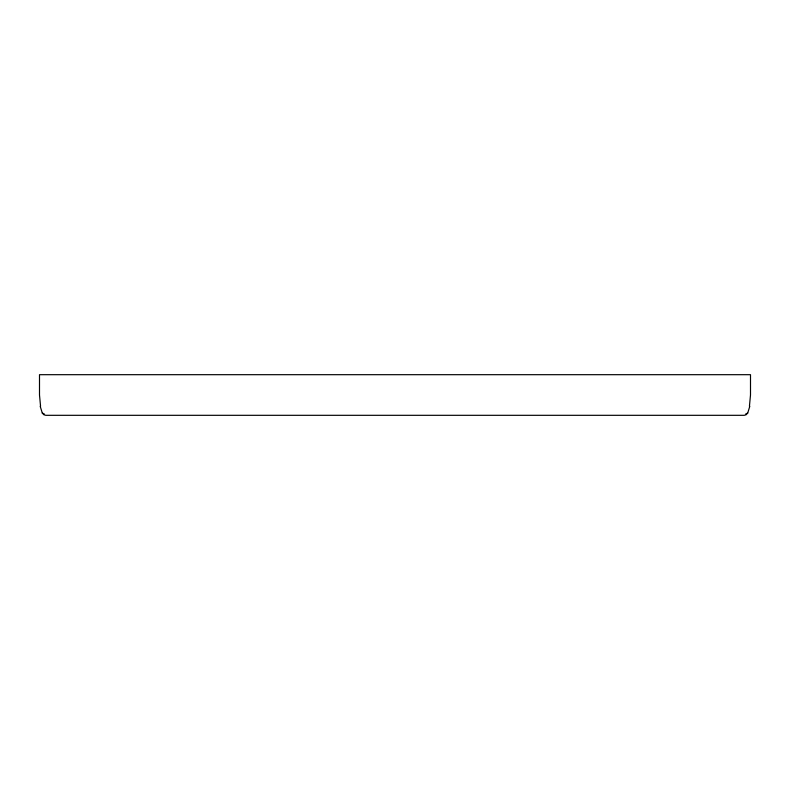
<?xml version="1.0" encoding="UTF-8"?>
<svg xmlns="http://www.w3.org/2000/svg" width="790" height="790" viewBox="0 0 790 790"><rect width="100%" height="100%" fill="white"/><g stroke="black" fill="none" stroke-linecap="round" stroke-linejoin="round"><path stroke-width="1.19" d="M749.433 406.287L750.5 395L750.5 374.687L39.5 374.687L39.5 395L40.566 406.287M749.799 406.287L747.715 413.061L746.145 414.75L744.22 415.313L45.781 415.313L43.855 414.75L42.285 413.061L40.201 406.287M745.77 413.901L747.715 413.061M42.285 413.061L44.23 413.901"/></g></svg>
